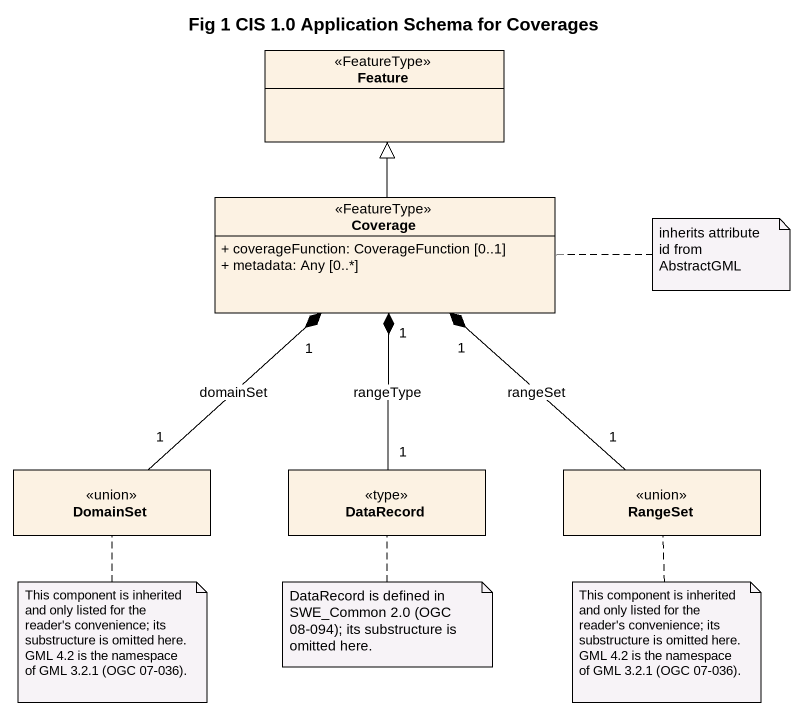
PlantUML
@startuml
title Fig 1 CIS 1.0 Application Schema for Coverages
hide circle
hide empty members
skinparam classAttributeIconSize 0
class Feature <<FeatureType>>
class Coverage <<FeatureType>> {
  + coverageFunction: CoverageFunction [0..1]
  + metadata: Any [0..*]
}
class DomainSet <<union>>
class DataRecord <<type>>
class RangeSet <<union>>
Coverage -up-|> Feature
DomainSet "1" -up-* "1" Coverage : domainSet
DataRecord "1" -up-* "1" Coverage : rangeType
RangeSet "1" -up-* "1" Coverage : rangeSet
note right of Coverage : inherits attribute id from AbstractGML
note bottom of DomainSet : This component is inherited and only listed for the reader's convenience; its substructure is omitted here. GML 4.2 is the namespace of GML 3.2.1 (OGC 07-036).
note bottom of DataRecord : DataRecord is defined in SWE_Common 2.0 (OGC 08-094); its substructure is omitted here.
note bottom of RangeSet : This component is inherited and only listed for the reader's convenience; its substructure is omitted here. GML 4.2 is the namespace of GML 3.2.1 (OGC 07-036).
@enduml
